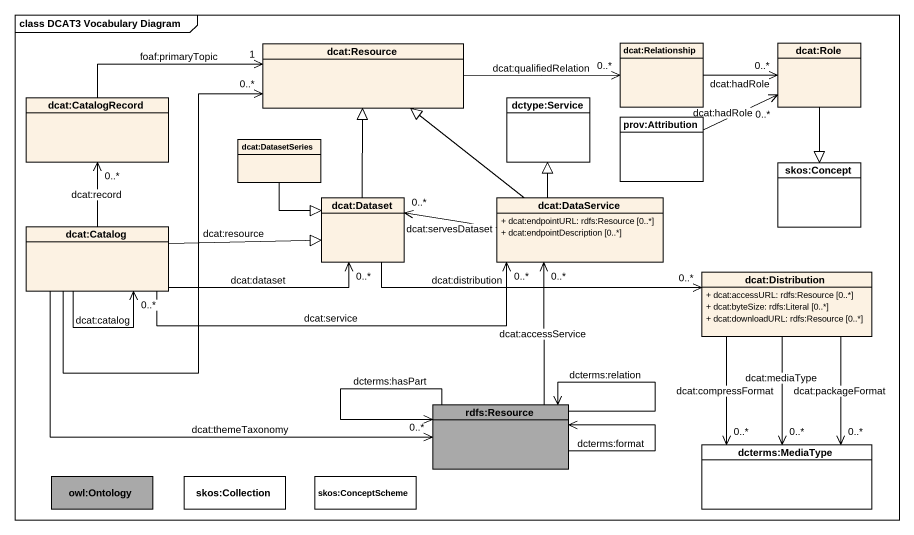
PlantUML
@startuml
mainframe class DCAT3 Vocabulary Diagram
hide circle
hide empty members
skinparam classAttributeIconSize 0
class "dcat:Relationship" as dcat_Relationship
class "dcat:Role" as dcat_Role
class "dcat:Resource" as dcat_Resource
class "dcat:CatalogRecord" as dcat_CatalogRecord
class "dctype:Service" as dctype_Service #FFFFFF
class "prov:Attribution" as prov_Attribution #FFFFFF
class "dcat:DatasetSeries" as dcat_DatasetSeries
class "skos:Concept" as skos_Concept #FFFFFF
class "dcat:Dataset" as dcat_Dataset
class "dcat:DataService" as dcat_DataService {
  + dcat:endpointURL: rdfs:Resource [0..*]
  + dcat:endpointDescription [0..*]
}
class "dcat:Catalog" as dcat_Catalog
class "dcat:Distribution" as dcat_Distribution {
  + dcat:accessURL: rdfs:Resource [0..*]
  + dcat:byteSize: rdfs:Literal [0..*]
  + dcat:downloadURL: rdfs:Resource [0..*]
}
class "rdfs:Resource" as rdfs_Resource #A9A9A9
class "dcterms:MediaType" as dcterms_MediaType #FFFFFF
class "owl:Ontology" as owl_Ontology #A9A9A9
class "skos:Collection" as skos_Collection #FFFFFF
class "skos:ConceptScheme" as skos_ConceptScheme #FFFFFF
dcat_Relationship -right-> "0..*" dcat_Role : dcat:hadRole
dcat_Role --|> skos_Concept
dcat_Resource -right-> "0..*" dcat_Relationship : dcat:qualifiedRelation
dcat_CatalogRecord -right-> "1" dcat_Resource : foaf:primaryTopic
prov_Attribution -right-> "0..*" dcat_Role : dcat:hadRole
dcat_DatasetSeries --|> dcat_Dataset
dcat_Dataset -up-|> dcat_Resource
dcat_Dataset -right-> "0..*" dcat_Distribution : dcat:distribution
dcat_DataService -up-|> dcat_Resource
dcat_DataService -up-|> dctype_Service
dcat_DataService -left-> "0..*" dcat_Dataset : dcat:servesDataset
dcat_Catalog -up-> "0..*" dcat_Resource : dcat:resource
dcat_Catalog -up-> "0..*" dcat_CatalogRecord : dcat:record
dcat_Catalog -right-> "0..*" dcat_Dataset : dcat:dataset
dcat_Catalog -right-|> dcat_Dataset
dcat_Catalog -right-> "0..*" dcat_DataService : dcat:service
dcat_Catalog --> "0..*" dcat_Catalog : dcat:catalog
dcat_Catalog -right-> "0..*" rdfs_Resource : dcat:themeTaxonomy
dcat_Distribution --> "0..*" dcterms_MediaType : dcat:compressFormat
dcat_Distribution --> "0..*" dcterms_MediaType : dcat:mediaType
dcat_Distribution --> "0..*" dcterms_MediaType : dcat:packageFormat
rdfs_Resource -up-> "0..*" dcat_DataService : dcat:accessService
rdfs_Resource --> rdfs_Resource : dcterms:hasPart
rdfs_Resource --> rdfs_Resource : dcterms:relation
rdfs_Resource --> rdfs_Resource : dcterms:format
@enduml
